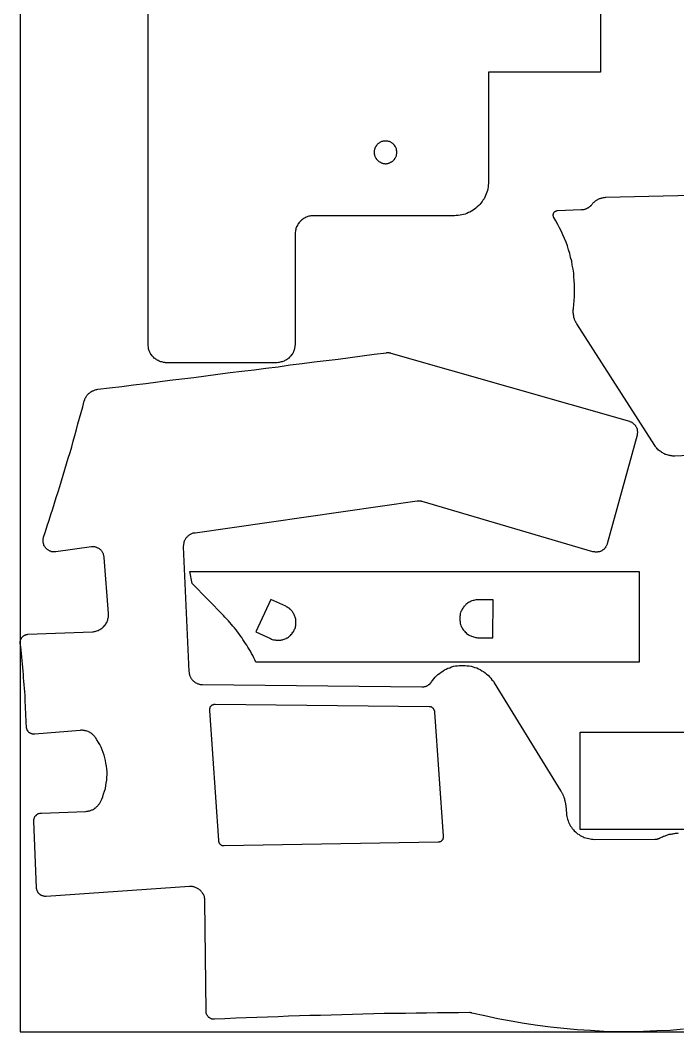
# Model space of a CAD drawing. Header units: metres. Extents: x 0 to 1200, y 0 to 1788.
# Drawn here: x 0 to 581, y 0 to 894 of the extents above; entities that cross this region are included whole.
import ezdxf

# ---------------------------------------------------------------- set-up
doc = ezdxf.new("R2010")
doc.units = ezdxf.units.M
for name, color, linetype in [('HOLES', 5, 'Continuous'), ('MATERIAL', 8, 'Continuous'), ('PART_51-12328', 3, 'Continuous'), ('PART_51-12724', 3, 'Continuous'), ('PART_51-12727', 3, 'Continuous'), ('PART_51-13896', 3, 'Continuous'), ('PART_51-13898', 3, 'Continuous')]:
    doc.layers.add(name, color=color, linetype=linetype)

msp = doc.modelspace()

# ---------------------------------------------------------------- linework, layer by layer
at = {"layer": 'HOLES'}
for points in [[(323, 787.12), (322.5, 787.12), (322, 787.12), (321.5, 787.12), (320.75, 787.12), (320.25, 786.88), (319.75, 786.62), (319.25, 786.62), (318.75, 786.38), (318.5, 786.12), (318, 785.88), (317.5, 785.62), (317, 785.38), (316.75, 784.88), (316.25, 784.62), (315.75, 784.38), (315.5, 783.88), (315.25, 783.62), (314.75, 783.12), (314.5, 782.62), (314.25, 782.12), (314, 781.88), (313.75, 781.38), (313.5, 780.88), (313.5, 780.38), (313.25, 779.88), (313.25, 779.38), (313, 778.88), (313, 778.38), (313, 777.62), (313, 777.12), (313, 776.62), (313, 776.12), (313, 775.62), (313.25, 775.12), (313.25, 774.62), (313.5, 774.12), (313.5, 773.62), (313.75, 773.12), (314, 772.62), (314.25, 772.12), (314.5, 771.88), (314.75, 771.38), (315.25, 770.88), (315.5, 770.62), (315.75, 770.12), (316.25, 769.88), (316.75, 769.38), (317, 769.12), (317.5, 768.88), (318, 768.62), (318.5, 768.38), (318.75, 768.12), (319.25, 767.88), (319.75, 767.62), (320.25, 767.62), (320.75, 767.38), (321.5, 767.38), (322, 767.38), (322.5, 767.12), (323, 767.12), (323.5, 767.12), (324, 767.38), (324.5, 767.38), (325, 767.38), (325.5, 767.62), (326, 767.62), (326.5, 767.88), (327, 768.12), (327.5, 768.38), (328, 768.62), (328.5, 768.88), (328.75, 769.12), (329.25, 769.38), (329.75, 769.88), (330, 770.12), (330.25, 770.62), (330.75, 770.88), (331, 771.38), (331.25, 771.88), (331.5, 772.12), (331.75, 772.62), (332, 773.12), (332.25, 773.62), (332.5, 774.12), (332.5, 774.62), (332.75, 775.12), (332.75, 775.62), (333, 776.12), (333, 776.62), (333, 777.12), (333, 777.62), (333, 778.38), (332.75, 778.88), (332.75, 779.38), (332.5, 779.88), (332.5, 780.38), (332.25, 780.88), (332, 781.38), (331.75, 781.88), (331.5, 782.12), (331.25, 782.62), (331, 783.12), (330.75, 783.62), (330.25, 783.88), (330, 784.38), (329.75, 784.62), (329.25, 784.88), (328.75, 785.38), (328.5, 785.62), (328, 785.88), (327.5, 786.12), (327, 786.38), (326.5, 786.62), (326, 786.62), (325.5, 786.88), (325, 787.12), (324.5, 787.12), (324, 787.12), (323.5, 787.12), (323, 787.12)], [(221.5, 382), (208.25, 353.5), (221.25, 347.5), (222, 347), (222.75, 346.75), (223.75, 346.5), (224.5, 346.25), (225.25, 346.25), (226, 346), (227, 346), (227.75, 346), (228.5, 346), (229.25, 346), (230.25, 346), (231, 346.25), (231.75, 346.5), (232.5, 346.75), (233.25, 347), (234.25, 347.25), (235, 347.5), (235.5, 348), (236.25, 348.25), (237, 348.75), (237.75, 349.25), (238.25, 349.75), (239, 350.25), (239.5, 351), (240, 351.5), (240.5, 352.25), (241, 353), (241.5, 353.5), (242, 354.25), (242.25, 355), (242.5, 355.75), (243, 356.5), (243.25, 357.25), (243.25, 358.25), (243.5, 359), (243.75, 359.75), (243.75, 360.5), (243.75, 361.5), (243.75, 362.25), (243.75, 363), (243.5, 364), (243.5, 364.75), (243.25, 365.5), (243, 366.25), (242.75, 367), (242.5, 367.75), (242.25, 368.5), (241.75, 369.25), (241.25, 370), (241, 370.75), (240.5, 371.5), (240, 372), (239.25, 372.75), (238.75, 373.25), (238.25, 373.75), (237.5, 374.25), (236.75, 374.75), (236, 375.25), (235.5, 375.5), (234.75, 376), (221.5, 382)], [(417.75, 348.25), (418, 381.75), (405.25, 381.75), (404.5, 381.75), (403.5, 381.75), (402.75, 381.75), (401.75, 381.5), (401, 381.25), (400.25, 381), (399.25, 380.75), (398.5, 380.5), (397.75, 380), (397, 379.75), (396.25, 379.25), (395.5, 378.75), (394.75, 378.25), (394, 377.5), (393.5, 377), (392.75, 376.25), (392.25, 375.75), (391.75, 375), (391.25, 374.25), (390.75, 373.5), (390.25, 372.75), (390, 372), (389.5, 371.25), (389.25, 370.25), (389, 369.5), (388.75, 368.75), (388.75, 367.75), (388.5, 367), (388.5, 366), (388.5, 365.25), (388.5, 365), (388.5, 364.25), (388.5, 363.5), (388.75, 362.5), (388.75, 361.75), (389, 360.75), (389.25, 360), (389.5, 359.25), (389.75, 358.25), (390.25, 357.5), (390.75, 356.75), (391, 356), (391.5, 355.25), (392, 354.5), (392.75, 354), (393.25, 353.25), (394, 352.75), (394.5, 352), (395.25, 351.5), (396, 351), (396.75, 350.5), (397.5, 350.25), (398.25, 349.75), (399, 349.5), (400, 349.25), (400.75, 349), (401.75, 348.75), (402.5, 348.5), (403.25, 348.5), (404.25, 348.25), (405, 348.25), (417.75, 348.25)], [(167.25, 284), (175.25, 169), (175.25, 168.75), (175.25, 168.5), (175.25, 168.25), (175.25, 168), (175.5, 167.75), (175.5, 167.5), (175.5, 167.25), (175.75, 167), (175.75, 166.75), (176, 166.5), (176.25, 166.5), (176.25, 166.25), (176.5, 166), (176.75, 165.75), (177, 165.5), (177.25, 165.25), (177.5, 165.25), (177.75, 165), (178, 165), (178.25, 164.75), (178.5, 164.75), (178.75, 164.75), (179, 164.5), (179.25, 164.5), (179.5, 164.5), (179.75, 164.5), (180, 164.5), (180.25, 164.5), (369.5, 167.75), (369.75, 167.75), (370, 167.75), (370.25, 167.75), (370.5, 167.75), (370.75, 168), (371, 168), (371.25, 168), (371.5, 168.25), (371.75, 168.25), (372, 168.5), (372.25, 168.5), (372.25, 168.75), (372.5, 168.75), (372.75, 169), (373, 169.25), (373, 169.5), (373.25, 169.5), (373.5, 169.75), (373.5, 170), (373.75, 170.25), (373.75, 170.5), (374, 170.75), (374, 171), (374.25, 171.25), (374.25, 171.5), (374.25, 171.75), (374.25, 172), (374.25, 172.25), (374.25, 172.5), (374.25, 172.75), (374.25, 173), (366.5, 282.5), (366.5, 282.75), (366.5, 283), (366.5, 283.25), (366.25, 283.5), (366.25, 283.75), (366.25, 284), (366, 284.25), (366, 284.5), (365.75, 284.75), (365.75, 285), (365.5, 285.25), (365.25, 285.5), (365.25, 285.75), (365, 285.75), (364.75, 286), (364.5, 286.25), (364.25, 286.5), (364, 286.5), (363.75, 286.75), (363.5, 286.75), (363.25, 287), (363, 287), (362.75, 287), (362.5, 287), (362.25, 287.25), (362, 287.25), (361.5, 287.25), (172.25, 289.25), (172, 289.25), (171.75, 289.25), (171.5, 289.25), (171.25, 289.25), (171, 289.25), (170.75, 289), (170.5, 289), (170.25, 289), (170, 288.75), (169.75, 288.75), (169.5, 288.5), (169.25, 288.25), (169, 288.25), (168.75, 288), (168.75, 287.75), (168.5, 287.75), (168.25, 287.5), (168, 287.25), (168, 287), (167.75, 286.75), (167.75, 286.5), (167.5, 286.25), (167.5, 286), (167.5, 285.75), (167.25, 285.5), (167.25, 285.25), (167.25, 285), (167.25, 284.75), (167.25, 284.5), (167.25, 284.25), (167.25, 284)]]:
    msp.add_lwpolyline(points, close=True, dxfattribs=at)
at = {"layer": 'MATERIAL'}
msp.add_lwpolyline([(0, 0), (1200, 0), (1200, 1787.8), (0, 1787.8)], close=True, dxfattribs=at)
at = {"layer": 'PART_51-12328'}
msp.add_lwpolyline([(150, 406.75), (547.25, 406.75), (547.25, 326.75), (208.25, 326.75), (207.25, 328.75), (206.5, 330.5), (205.5, 332.5), (204.5, 334.25), (203.5, 336.25), (202.5, 338), (201.25, 339.75), (200.25, 341.5), (199.25, 343.25), (198, 345), (196.75, 346.75), (195.75, 348.5), (194.5, 350.25), (193.25, 352), (192, 353.5), (190.75, 355.25), (189.5, 357), (188, 358.5), (186.75, 360), (185.25, 361.75), (184, 363.25), (182.5, 364.75), (181, 366.25), (179.75, 367.75), (152, 396), (150, 406.75)], close=True, dxfattribs=at)
at = {"layer": 'PART_51-12724'}
msp.add_lwpolyline([(495, 264.75), (732, 264.75), (732, 178.75), (495, 178.75), (495, 264.75)], close=True, dxfattribs=at)
at = {"layer": 'PART_51-12727'}
msp.add_lwpolyline([(513, 962.12), (513, 848.12), (414, 848.12), (414, 751.12), (414, 749.62), (413.75, 748.12), (413.5, 746.62), (413.25, 744.88), (413, 743.38), (412.5, 741.88), (412, 740.38), (411.25, 739.12), (410.75, 737.62), (410, 736.12), (409, 734.88), (408.25, 733.62), (407.25, 732.38), (406.25, 731.12), (405.25, 730.12), (404, 728.88), (402.75, 727.88), (401.5, 726.88), (400.25, 726.12), (399, 725.12), (397.5, 724.38), (396.25, 723.88), (394.75, 723.12), (393.25, 722.62), (391.75, 722.12), (390.25, 721.88), (388.75, 721.62), (387, 721.38), (385.5, 721.38), (384, 721.12), (259.5, 721.12), (258.5, 721.12), (257.75, 721.12), (256.75, 721.12), (256, 720.88), (255.25, 720.62), (254.25, 720.38), (253.5, 720.12), (252.75, 719.88), (252, 719.38), (251.25, 719.12), (250.5, 718.62), (249.75, 718.12), (249, 717.62), (248.5, 716.88), (247.75, 716.38), (247.25, 715.88), (246.5, 715.12), (246, 714.38), (245.5, 713.62), (245.25, 712.88), (244.75, 712.12), (244.25, 711.38), (244, 710.62), (243.75, 709.88), (243.5, 708.88), (243.25, 708.12), (243.25, 707.38), (243, 706.38), (243, 705.62), (243, 704.62), (243, 607.62), (243, 606.88), (242.75, 606.12), (242.75, 605.12), (242.5, 604.38), (242.5, 603.38), (242.25, 602.62), (241.75, 601.88), (241.5, 601.12), (241.25, 600.12), (240.75, 599.38), (240.25, 598.62), (239.75, 598.12), (239.25, 597.38), (238.75, 596.62), (238, 596.12), (237.5, 595.38), (236.75, 594.88), (236.25, 594.38), (235.5, 593.88), (234.75, 593.38), (234, 593.12), (233.25, 592.62), (232.25, 592.38), (231.5, 592.12), (230.75, 591.88), (229.75, 591.62), (229, 591.38), (228.25, 591.38), (227.25, 591.12), (226.5, 591.12), (129.5, 591.12), (128.5, 591.12), (127.75, 591.38), (126.75, 591.38), (126, 591.62), (125.25, 591.88), (124.25, 592.12), (123.5, 592.38), (122.75, 592.62), (122, 593.12), (121.25, 593.38), (120.5, 593.88), (119.75, 594.38), (119, 594.88), (118.5, 595.38), (117.75, 596.12), (117.25, 596.62), (116.5, 597.38), (116, 598.12), (115.5, 598.62), (115.25, 599.38), (114.75, 600.12), (114.25, 601.12), (114, 601.88), (113.75, 602.62), (113.5, 603.38), (113.25, 604.38), (113.25, 605.12), (113, 606.12), (113, 606.88), (113, 607.62), (113, 901.12)], dxfattribs=at)
at = {"layer": 'PART_51-13896'}
msp.add_lwpolyline([(647.75, 512), (578.75, 508.75), (578, 508.75), (577, 508.75), (576.25, 509), (575.25, 509), (574.5, 509.25), (573.5, 509.25), (572.75, 509.5), (572, 509.75), (571, 510), (570.25, 510.25), (569.5, 510.75), (568.75, 511), (568, 511.5), (567.25, 512), (566.5, 512.5), (565.75, 513), (565, 513.5), (564.25, 514), (563.75, 514.75), (563, 515.25), (562.5, 516), (562, 516.5), (561.5, 517.25), (561, 518), (492, 625.75), (491.75, 626.25), (491.25, 626.75), (491, 627.25), (490.75, 627.75), (490.5, 628.25), (490.25, 628.75), (490, 629.5), (490, 630), (489.75, 630.5), (489.5, 631), (489.5, 631.75), (489.25, 632.25), (489.25, 632.75), (489, 633.5), (489, 634), (489, 634.5), (488.75, 635.25), (488.75, 635.75), (488.75, 636.25), (488.75, 637), (488.75, 637.5), (488.75, 638), (489, 638.75), (489, 639.25), (489.5, 642.75), (489.75, 646.25), (490, 649.75), (490, 653.25), (490, 656.75), (490, 660.25), (489.75, 663.75), (489.5, 667), (489.25, 670.5), (488.75, 674), (488, 677.5), (487.5, 681), (486.5, 684.25), (485.75, 687.75), (484.75, 691), (483.75, 694.5), (482.5, 697.75), (481.25, 701), (479.75, 704.25), (478.5, 707.25), (476.75, 710.5), (475.25, 713.5), (473.5, 716.5), (471.75, 719.5), (471.5, 719.75), (471.5, 720), (471.25, 720.25), (471.25, 720.5), (471.25, 720.75), (471.25, 721), (471, 721), (471, 721.25), (471, 721.5), (471, 721.75), (471, 722), (471, 722.25), (471.25, 722.5), (471.25, 722.75), (471.25, 723), (471.25, 723.25), (471.5, 723.25), (471.5, 723.5), (471.75, 723.75), (471.75, 724), (472, 724.25), (472.25, 724.5), (472.5, 724.75), (472.75, 725), (473, 725), (473.25, 725.25), (473.5, 725.25), (473.75, 725.5), (474, 725.5), (474.25, 725.5), (474.5, 725.75), (474.75, 725.75), (475, 725.75), (495.75, 726.5), (496.25, 726.5), (496.75, 726.5), (497.25, 726.5), (497.75, 726.5), (498, 726.75), (498.5, 726.75), (499, 727), (499.5, 727), (500, 727.25), (500.25, 727.5), (500.75, 727.5), (501.25, 727.75), (501.5, 728), (502, 728.25), (502.5, 728.5), (502.75, 728.75), (503.25, 729), (503.5, 729.25), (504, 729.5), (504.25, 730), (504.5, 730.25), (505, 730.5), (505.25, 731), (505.5, 731.25), (506, 731.75), (506.25, 732.25), (506.75, 732.75), (507.25, 733), (507.5, 733.5), (508, 733.75), (508.5, 734.25), (509, 734.5), (509.5, 735), (510, 735.25), (510.5, 735.5), (511, 735.75), (511.5, 736), (512, 736.25), (512.5, 736.5), (513.25, 736.75), (513.75, 736.75), (514.25, 737), (514.75, 737), (515.5, 737.25), (516, 737.25), (516.5, 737.25), (517.25, 737.5), (517.75, 737.5), (759, 743)], dxfattribs=at)
at = {"layer": 'PART_51-13898'}
msp.add_lwpolyline([(586.25, 2.25), (574.5, 1.25), (562.75, 0.75), (551, 0.25), (539.25, 0), (527.5, 0), (515.75, 0.25), (504, 1), (492.25, 1.75), (480.5, 2.75), (468.75, 4), (457.25, 5.5), (445.5, 7.25), (434, 9.25), (422.25, 11.5), (410.75, 14), (399.25, 16.5), (399.25, 16.75), (399, 16.75), (398.75, 16.75), (398.5, 16.75), (398.25, 16.75), (398, 16.75), (397.75, 16.75), (397.75, 17), (397.5, 17), (397.25, 17), (397, 17), (387.5, 16.75), (378, 16.75), (368.75, 16.75), (359.25, 16.5), (350, 16.5), (340.5, 16.25), (331.25, 16), (321.75, 16), (312.5, 15.75), (303, 15.5), (293.75, 15.25), (284.25, 15), (274.75, 14.75), (265.5, 14.5), (256, 14.25), (246.75, 14), (237.25, 13.75), (228, 13.25), (218.5, 13), (209.25, 12.75), (199.75, 12.25), (190.5, 12), (181, 11.5), (171.75, 11), (171.25, 11), (171, 11), (170.5, 11.25), (170.25, 11.25), (169.75, 11.25), (169.5, 11.25), (169, 11.5), (168.75, 11.5), (168.5, 11.75), (168, 12), (167.75, 12), (167.5, 12.25), (167, 12.5), (166.75, 12.75), (166.5, 13), (166.25, 13.25), (166, 13.5), (165.75, 13.75), (165.5, 14.25), (165.25, 14.5), (165.25, 14.75), (165, 15), (164.75, 15.5), (164.75, 15.75), (164.5, 16.25), (164.5, 16.5), (164.5, 17), (164.5, 17.25), (164.25, 17.75), (164.25, 18), (163.25, 115.5), (163.25, 116.25), (163.25, 116.75), (163.25, 117.5), (163, 118.25), (163, 118.75), (162.75, 119.5), (162.5, 120.25), (162.25, 120.75), (162, 121.5), (161.5, 122), (161.25, 122.5), (160.75, 123), (160.25, 123.75), (160, 124.25), (159.5, 124.75), (159, 125.25), (158.5, 125.5), (157.75, 126), (157.25, 126.25), (156.75, 126.75), (156, 127), (155.5, 127.25), (154.75, 127.5), (154.25, 127.75), (153.5, 128), (152.75, 128), (152.25, 128.25), (151.5, 128.25), (150.75, 128.25), (150.25, 128.25), (149.5, 128.25), (23, 119.5), (22.5, 119.5), (22.25, 119.5), (21.75, 119.5), (21.25, 119.75), (21, 119.75), (20.5, 119.75), (20, 120), (19.75, 120), (19.25, 120.25), (19, 120.5), (18.5, 120.5), (18.25, 120.75), (17.75, 121), (17.5, 121.25), (17.25, 121.5), (16.75, 122), (16.5, 122.25), (16.25, 122.5), (16, 122.75), (15.75, 123.25), (15.5, 123.5), (15.25, 124), (15.25, 124.25), (15, 124.75), (14.75, 125.25), (14.75, 125.5), (14.75, 126), (14.5, 126.25), (14.5, 126.75), (14.5, 127.25), (12, 186), (12, 186.5), (12, 186.75), (12, 187.25), (12, 187.5), (12, 188), (12.25, 188.25), (12.25, 188.5), (12.5, 189), (12.5, 189.25), (12.75, 189.5), (13, 190), (13, 190.25), (13.25, 190.5), (13.5, 190.75), (13.75, 191), (14, 191.25), (14.25, 191.5), (14.5, 191.75), (14.75, 192), (15.25, 192.25), (15.5, 192.5), (15.75, 192.75), (16.25, 192.75), (16.5, 193), (16.75, 193), (17.25, 193.25), (17.5, 193.25), (18, 193.25), (18.25, 193.25), (18.75, 193.25), (58, 194.75), (58.75, 195), (59.5, 195), (60, 195), (60.75, 195.25), (61.5, 195.25), (62, 195.5), (62.75, 195.75), (63.25, 196), (64, 196.25), (64.5, 196.5), (65.25, 197), (65.75, 197.25), (66.25, 197.75), (66.75, 198), (67.25, 198.5), (67.75, 199), (68.25, 199.5), (68.75, 200), (69.25, 200.5), (69.5, 201), (70, 201.5), (70.25, 202), (70.75, 202.75), (71, 203.25), (72, 205.5), (73, 207.75), (73.75, 210.25), (74.5, 212.5), (75.25, 215), (75.75, 217.5), (76, 219.75), (76.5, 222.25), (76.5, 224.75), (76.75, 227.25), (76.75, 229.75), (76.5, 232.25), (76.25, 234.75), (75.75, 237.25), (75.5, 239.75), (74.75, 242), (74.25, 244.5), (73.25, 246.75), (72.5, 249.25), (71.5, 251.5), (70.25, 253.75), (69.25, 255.75), (67.75, 258), (66.5, 260), (66, 260.5), (65.75, 261), (65.25, 261.5), (64.75, 262), (64.25, 262.5), (63.75, 263), (63.25, 263.25), (62.75, 263.75), (62.25, 264), (61.75, 264.5), (61.25, 264.75), (60.5, 265), (60, 265.25), (59.25, 265.5), (58.75, 265.75), (58, 266), (57.5, 266), (56.75, 266.25), (56.25, 266.25), (55.5, 266.25), (55, 266.5), (54.25, 266.5), (53.5, 266.5), (53, 266.25), (13, 263), (12.5, 263), (12.25, 263), (11.75, 263), (11.5, 263), (11.25, 263), (10.75, 263), (10.5, 263.25), (10, 263.25), (9.75, 263.5), (9.5, 263.5), (9, 263.75), (8.75, 264), (8.5, 264.25), (8.25, 264.25), (7.75, 264.5), (7.5, 264.75), (7.25, 265), (7, 265.5), (6.75, 265.75), (6.5, 266), (6.5, 266.25), (6.25, 266.5), (6, 267), (6, 267.25), (5.75, 267.5), (5.75, 268), (5.5, 268.25), (5.5, 268.75), (5.5, 269), (5.5, 269.5), (5.5, 269.75), (5.25, 272.75), (5.25, 276), (5, 279), (5, 282), (4.75, 285), (4.75, 288.25), (4.5, 291.25), (4.25, 294.25), (4.25, 297.5), (4, 300.5), (3.75, 303.5), (3.5, 306.5), (3.25, 309.75), (3, 312.75), (2.75, 315.75), (2.5, 318.75), (2.25, 322), (2, 325), (1.75, 328), (1.5, 331), (1, 334.25), (0.75, 337.25), (0.5, 340.25), (0, 343.25), (0, 343.75), (0, 344), (0, 344.5), (0, 344.75), (0, 345.25), (0.25, 345.5), (0.25, 346), (0.25, 346.25), (0.5, 346.5), (0.5, 347), (0.75, 347.25), (1, 347.5), (1.25, 348), (1.25, 348.25), (1.5, 348.5), (1.75, 348.75), (2, 349), (2.25, 349.25), (2.5, 349.5), (3, 349.75), (3.25, 350), (3.5, 350.25), (3.75, 350.5), (4.25, 350.5), (4.5, 350.75), (5, 350.75), (5.25, 351), (5.5, 351), (6, 351), (6.25, 351), (6.75, 351.25), (63.75, 353.5), (64.5, 353.5), (65.25, 353.75), (66, 353.75), (66.75, 354), (67.75, 354.25), (68.5, 354.5), (69.25, 354.75), (69.75, 355.25), (70.5, 355.5), (71.25, 356), (72, 356.5), (72.5, 357), (73.25, 357.5), (73.75, 358), (74.25, 358.5), (74.75, 359.25), (75.25, 359.75), (75.75, 360.5), (76.25, 361.25), (76.5, 361.75), (76.75, 362.5), (77.25, 363.25), (77.5, 364), (77.5, 365), (77.75, 365.75), (78, 366.5), (78, 367.25), (78, 368), (78, 368.75), (78, 369.75), (74.25, 419.25), (74.25, 419.75), (74, 420.25), (74, 421), (73.75, 421.5), (73.75, 422), (73.5, 422.5), (73.25, 422.75), (73, 423.25), (72.75, 423.75), (72.5, 424.25), (72.25, 424.75), (71.75, 425), (71.5, 425.5), (71.25, 425.75), (70.75, 426.25), (70.25, 426.5), (70, 426.75), (69.5, 427), (69, 427.25), (68.5, 427.5), (68, 427.75), (67.5, 428), (67, 428.25), (66.5, 428.25), (66, 428.5), (65.5, 428.5), (65, 428.5), (64.5, 428.5), (64, 428.5), (63.5, 428.5), (63, 428.5), (31.5, 424.25), (31, 424), (30.5, 424), (30, 424), (29.5, 424), (28.75, 424.25), (28.25, 424.25), (27.75, 424.25), (27.25, 424.5), (26.75, 424.75), (26.25, 424.75), (25.75, 425), (25.25, 425.25), (25, 425.5), (24.5, 425.75), (24, 426.25), (23.5, 426.5), (23.25, 426.75), (22.75, 427.25), (22.5, 427.5), (22.25, 428), (21.75, 428.5), (21.5, 429), (21.25, 429.25), (21, 429.75), (20.75, 430.25), (20.75, 430.75), (20.5, 431.25), (20.5, 431.75), (20.25, 432.25), (20.25, 432.75), (20.25, 433.5), (20.25, 434), (20.25, 434.5), (20.25, 435), (20.25, 435.5), (20.25, 436), (20.5, 436.5), (20.5, 437), (22.25, 442), (23.75, 447), (25.5, 452), (27, 457), (28.75, 462), (30.25, 467), (31.75, 472), (33.5, 477), (35, 482), (36.5, 487), (38, 492), (39.5, 497), (41, 502), (42.5, 507), (44, 512), (45.5, 517), (46.75, 522), (48.25, 527), (49.75, 532.25), (51, 537.25), (52.5, 542.25), (53.75, 547.25), (55.25, 552.25), (56.5, 557.5), (56.75, 558), (57, 558.75), (57.25, 559.25), (57.5, 560), (58, 560.5), (58.25, 561.25), (58.5, 561.75), (59, 562.25), (59.5, 563), (60, 563.5), (60.5, 564), (61, 564.25), (61.5, 564.75), (62, 565.25), (62.5, 565.5), (63.25, 566), (63.75, 566.25), (64.5, 566.5), (65, 566.75), (65.75, 567), (66.25, 567.25), (67, 567.5), (67.75, 567.5), (68.5, 567.75), (79, 569), (89.75, 570.25), (100.25, 571.75), (111, 573), (121.5, 574.25), (132.25, 575.75), (142.75, 577), (153.5, 578.25), (164, 579.75), (174.75, 581), (185.5, 582.5), (196, 583.75), (206.75, 585), (217.25, 586.5), (228, 587.75), (238.5, 589.25), (249.25, 590.5), (259.75, 592), (270.5, 593.25), (281, 594.5), (291.75, 596), (302.25, 597.25), (313, 598.75), (323.75, 600), (324, 600.25), (324.25, 600.25), (324.5, 600.25), (324.75, 600.25), (325, 600.25), (325.25, 600.25), (325.5, 600.25), (325.75, 600.25), (326, 600), (326.25, 600), (326.5, 600), (326.75, 600), (327, 600), (327.25, 600), (327.5, 599.75), (327.75, 599.75), (327.75, 599.75), (538.5, 539.5), (539, 539.25), (539.5, 539), (540, 539), (540.5, 538.75), (540.75, 538.5), (541.25, 538), (541.75, 537.75), (542.25, 537.5), (542.5, 537), (543, 536.75), (543.25, 536.25), (543.75, 535.75), (544, 535.5), (544.25, 535), (544.5, 534.5), (544.75, 534), (545, 533.5), (545.25, 533), (545.25, 532.5), (545.5, 532), (545.5, 531.5), (545.5, 531), (545.75, 530.5), (545.75, 529.75), (545.75, 529.25), (545.5, 528.75), (545.5, 528.25), (545.5, 527.75), (545.25, 527.25), (518.75, 431.25), (518.75, 430.75), (518.5, 430.25), (518.25, 429.75), (518, 429.25), (517.75, 428.75), (517.5, 428.25), (517.25, 427.75), (516.75, 427.5), (516.5, 427), (516.25, 426.75), (515.75, 426.25), (515.25, 426), (515, 425.75), (514.5, 425.25), (514, 425), (513.5, 424.75), (513, 424.5), (512.5, 424.5), (512, 424.25), (511.5, 424), (511, 424), (510.5, 424), (510, 423.75), (509.5, 423.75), (509, 423.75), (508.5, 423.75), (508, 424), (507.25, 424), (506.75, 424), (506.25, 424.25), (355.25, 468.5), (355, 468.5), (354.75, 468.5), (354.5, 468.75), (354.25, 468.75), (354, 468.75), (353.75, 468.75), (353.5, 468.75), (353.25, 468.75), (353, 468.75), (352.75, 468.75), (352.5, 469), (352.25, 469), (352, 468.75), (351.75, 468.75), (351.5, 468.75), (351.25, 468.75), (351, 468.75), (154.5, 440.75), (153.75, 440.75), (153.25, 440.5), (152.5, 440.5), (152, 440.25), (151.5, 440), (150.75, 439.75), (150.25, 439.5), (149.75, 439.25), (149.25, 438.75), (148.75, 438.5), (148.25, 438), (147.75, 437.5), (147.25, 437), (147, 436.75), (146.5, 436.25), (146, 435.75), (145.75, 435), (145.5, 434.5), (145.25, 434), (145, 433.5), (144.75, 432.75), (144.5, 432.25), (144.5, 431.5), (144.25, 431), (144.25, 430.25), (144.25, 429.75), (144, 429), (144, 428.5), (149, 318.25), (149.25, 317.75), (149.25, 317), (149.25, 316.5), (149.5, 315.75), (149.75, 315.25), (150, 314.5), (150.25, 314), (150.5, 313.5), (150.75, 312.75), (151, 312.25), (151.5, 311.75), (151.75, 311.25), (152.25, 310.75), (152.75, 310.25), (153.25, 309.75), (153.75, 309.5), (154.25, 309), (154.75, 308.75), (155.25, 308.25), (156, 308), (156.5, 307.75), (157, 307.5), (157.75, 307.5), (158.25, 307.25), (159, 307), (159.75, 307), (160.25, 307), (161, 307), (355, 304.75), (355.5, 304.75), (356, 304.75), (356.25, 304.75), (356.75, 304.75), (357.25, 305), (357.5, 305), (358, 305.25), (358.25, 305.25), (358.75, 305.5), (359.25, 305.5), (359.5, 305.75), (360, 306), (360.25, 306), (360.5, 306.25), (361, 306.5), (361.25, 306.75), (361.5, 307), (362, 307.25), (362.25, 307.5), (362.5, 308), (362.75, 308.25), (363, 308.5), (363.25, 308.75), (363.5, 309.25), (364.5, 310.5), (365.5, 312), (366.75, 313.25), (368, 314.5), (369.25, 315.75), (370.5, 316.75), (372, 317.75), (373.5, 318.75), (375, 319.75), (376.5, 320.5), (378, 321.25), (379.75, 321.75), (381.25, 322.5), (383, 323), (384.75, 323.25), (386.5, 323.5), (388, 323.75), (389.75, 323.75), (391.5, 323.75), (393.25, 323.75), (395, 323.5), (396.75, 323.25), (398.5, 323), (400.25, 322.5), (401.75, 322), (403.5, 321.5), (405, 320.75), (406.5, 320), (408, 319), (409.5, 318.25), (411, 317.25), (412.25, 316), (413.5, 315), (414.75, 313.75), (416, 312.5), (417, 311), (418.25, 309.75), (419, 308.25), (477.75, 212.75), (478.25, 212.25), (478.5, 211.75), (478.75, 211.25), (479, 210.75), (479.25, 210.25), (479.5, 209.75), (479.75, 209.25), (480, 208.75), (480.25, 208.25), (480.5, 207.75), (480.5, 207), (480.75, 206.5), (481, 206), (481, 205.5), (481.25, 204.75), (481.5, 204.25), (481.5, 203.75), (481.75, 203.25), (481.75, 202.5), (482, 202), (482, 201.5), (482, 200.75), (482.25, 200.25), (482.25, 199.75), (482.75, 193), (483, 191.75), (483.25, 190.25), (483.5, 189), (483.75, 187.75), (484.25, 186.5), (484.75, 185.25), (485.25, 184), (485.75, 183), (486.5, 181.75), (487.25, 180.75), (488, 179.5), (489, 178.5), (489.75, 177.5), (490.75, 176.75), (491.75, 175.75), (492.75, 175), (494, 174.25), (495, 173.5), (496.25, 173), (497.5, 172.25), (498.5, 171.75), (499.75, 171.25), (501.25, 171), (502.5, 170.75), (503.75, 170.5), (505, 170.25), (506.25, 170.25), (507.75, 170), (561, 170.25), (561.25, 170.25), (561.5, 170.25), (561.75, 170.25), (562, 170.25), (562.25, 170.25), (562.5, 170.25), (562.75, 170.25), (563, 170.25), (563.25, 170.5), (563.5, 170.5), (563.75, 170.5), (564, 170.5), (564.25, 170.75), (564.5, 170.75), (564.75, 170.75), (565, 171), (565.25, 171), (565.5, 171.25), (565.75, 171.25), (566.25, 171.75), (567, 172), (567.75, 172.25), (568.5, 172.75), (569.25, 173), (570, 173.25), (570.75, 173.5), (571.5, 173.75), (572.25, 174), (573, 174.25), (573.75, 174.5), (574.75, 174.5), (575.5, 174.75), (576.25, 175), (577, 175), (577.75, 175.25), (578.5, 175.25), (579.25, 175.5), (580.25, 175.5), (581, 175.5), (581.75, 175.75)], dxfattribs=at)

doc.saveas('drawing.dxf')
